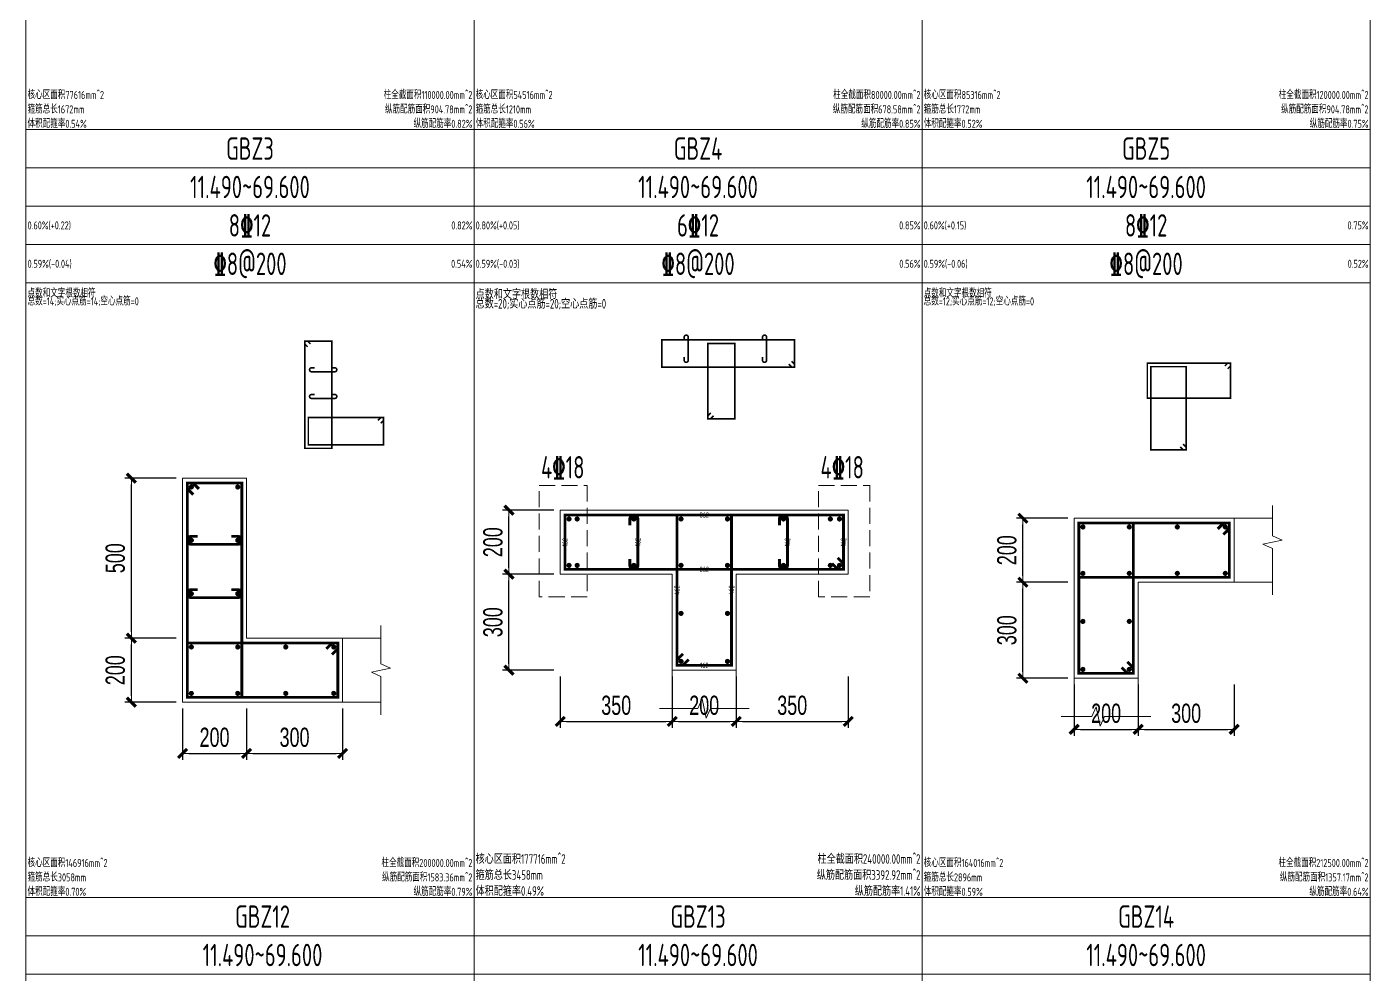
# Model space of a CAD drawing. Extents: x 5874492 to 7194610, y -939842 to -279257.
# Drawn here: x 6392510 to 6413480, y -772489 to -757688 of the extents above; entities that cross this region are included whole.
import ezdxf
from ezdxf.enums import TextEntityAlignment as Align

# ---------------------------------------------------------------- set-up
doc = ezdxf.new("R2010")
doc.units = 0
doc.header["$LTSCALE"] = 1000
doc.linetypes.add('DASH', pattern=[0.35, 0.25, -0.1])
for name, color, linetype, lineweight in [('S-墙柱-REIN', 1, 'Continuous', 20), ('S-墙柱-大样细线', 7, 'Continuous', 20), ('S-墙柱-编号', 4, 'Continuous', 20), ('S-墙柱-连梁虚线', 4, 'DASH', 20), ('S-大样-DIM', 3, 'Continuous', 20), ('S-大样-REIN', 1, 'Continuous', 20), ('S-大样-实线', 2, 'Continuous', 20), ('S-通用-TAB', 7, 'Continuous', 20)]:
    doc.layers.add(name, color=color, linetype=linetype, lineweight=lineweight)
doc.layers.add('箍筋长度', color=3, linetype='Continuous', plot=False)
doc.layers.add('配箍校核', color=34, linetype='Continuous', plot=False)
doc.styles.add('BW_Dim', font='Bweng.shx', dxfattribs={"width": 0.7, "bigfont": 'hztxt.shx'})
doc.styles.add('BW_Rein', font='tssdeng.shx', dxfattribs={"width": 0.7, "bigfont": 'hztxt.shx'})
doc.styles.add('TSSD_Rein', font='tssdeng.shx', dxfattribs={"width": 0.7, "bigfont": 'hztxt.shx'})
doc.dimstyles.new('Cyz_20_100', dxfattribs={"dimtxt": 300, "dimasz": 100, "dimexe": 100, "dimexo": 100, "dimgap": 100, "dimtad": 1, "dimdec": 0, "dimlfac": 0.2, "dimzin": 0, "dimdsep": 46, "dimtxsty": 'BW_Dim', "dimblk": '_bwk', "dimcen": 0, "dimclrt": 7, "dimadec": 0, "dimazin": 0, "dimtfac": 1, "dimtdec": 0, "dimtix": 1, "dimtmove": 2, "dimatfit": 0, "dimfxl": 0, "dimtolj": 1, "dimtzin": 0, "dimarcsym": 0})

# ---------------------------------------------------------------- blocks, each defined once
blk = doc.blocks.new('_bwk')
blk.add_line((-1, 0), (0, 0))
at = {"const_width": 0.5}
blk.add_lwpolyline([(-0.7, -0.7), (0.7, 0.7)], dxfattribs=at)
blk = doc.blocks.new('*D1531')
at = {"layer": 'Defpoints', "color": 0, "transparency": 16777216}
for p in [(6395942, -768240), (6397442, -768240), (6397442, -769040)]:
    blk.add_point(p, dxfattribs=at)
at = {"layer": 'S-大样-DIM', "color": 0, "lineweight": -2, "transparency": 16777216}
for p, q in [((6395942, -768340), (6395942, -769140)), ((6397442, -768340), (6397442, -769140)), ((6396042, -769040), (6397342, -769040))]:
    blk.add_line(p, q, dxfattribs=at)
at = {"layer": 'S-大样-DIM', "color": 0, "lineweight": -2, "transparency": 16777216, "xscale": 100, "yscale": 100, "zscale": 100, "rotation": 180}
blk.add_blockref('_bwk', (6395942, -769040), dxfattribs=at)
at = {"layer": 'S-大样-DIM', "color": 0, "lineweight": -2, "transparency": 16777216, "xscale": 100, "yscale": 100, "zscale": 100}
blk.add_blockref('_bwk', (6397442, -769040), dxfattribs=at)
at = {"layer": 'S-大样-DIM', "color": 7, "transparency": 16777216, "insert": (6396692, -768790), "char_height": 300, "attachment_point": 5, "style": 'BW_Dim'}
blk.add_mtext('\\A1;300', dxfattribs=at)
blk = doc.blocks.new('*D1532')
at = {"layer": 'Defpoints', "color": 0, "transparency": 16777216}
for p in [(6394942, -768240), (6395942, -768240), (6395942, -769040)]:
    blk.add_point(p, dxfattribs=at)
at = {"layer": 'S-大样-DIM', "color": 0, "lineweight": -2, "transparency": 16777216}
for p, q in [((6394942, -768340), (6394942, -769140)), ((6395942, -768340), (6395942, -769140)), ((6395042, -769040), (6395842, -769040))]:
    blk.add_line(p, q, dxfattribs=at)
at = {"layer": 'S-大样-DIM', "color": 0, "lineweight": -2, "transparency": 16777216, "xscale": 100, "yscale": 100, "zscale": 100, "rotation": 180}
blk.add_blockref('_bwk', (6394942, -769040), dxfattribs=at)
at = {"layer": 'S-大样-DIM', "color": 0, "lineweight": -2, "transparency": 16777216, "xscale": 100, "yscale": 100, "zscale": 100}
blk.add_blockref('_bwk', (6395942, -769040), dxfattribs=at)
at = {"layer": 'S-大样-DIM', "color": 7, "transparency": 16777216, "insert": (6395442, -768790), "char_height": 300, "attachment_point": 5, "style": 'BW_Dim'}
blk.add_mtext('\\A1;200', dxfattribs=at)
blk = doc.blocks.new('*D1533')
at = {"layer": 'Defpoints', "color": 0, "transparency": 16777216}
for p in [(6394142, -764740), (6394942, -764740), (6394942, -767240)]:
    blk.add_point(p, dxfattribs=at)
at = {"layer": 'S-大样-DIM', "color": 0, "lineweight": -2, "transparency": 16777216}
for p, q in [((6394842, -764740), (6394042, -764740)), ((6394142, -767140), (6394142, -764840)), ((6394842, -767240), (6394042, -767240))]:
    blk.add_line(p, q, dxfattribs=at)
at = {"layer": 'S-大样-DIM', "color": 0, "lineweight": -2, "transparency": 16777216, "xscale": 100, "yscale": 100, "zscale": 100}
for p, rotation in [((6394142, -764740), 90), ((6394142, -767240), 270)]:
    blk.add_blockref('_bwk', p, dxfattribs=dict(at, rotation=rotation))
at = {"layer": 'S-大样-DIM', "color": 7, "transparency": 16777216, "insert": (6393892, -765990), "char_height": 300, "attachment_point": 5, "rotation": 90, "style": 'BW_Dim'}
blk.add_mtext('\\A1;500', dxfattribs=at)
blk = doc.blocks.new('*D1534')
at = {"layer": 'Defpoints', "color": 0, "transparency": 16777216}
for p in [(6394142, -767240), (6394942, -767240), (6394942, -768240)]:
    blk.add_point(p, dxfattribs=at)
at = {"layer": 'S-大样-DIM', "color": 0, "lineweight": -2, "transparency": 16777216}
for p, q in [((6394842, -767240), (6394042, -767240)), ((6394142, -768140), (6394142, -767340)), ((6394842, -768240), (6394042, -768240))]:
    blk.add_line(p, q, dxfattribs=at)
at = {"layer": 'S-大样-DIM', "color": 0, "lineweight": -2, "transparency": 16777216, "xscale": 100, "yscale": 100, "zscale": 100}
for p, rotation in [((6394142, -767240), 90), ((6394142, -768240), 270)]:
    blk.add_blockref('_bwk', p, dxfattribs=dict(at, rotation=rotation))
at = {"layer": 'S-大样-DIM', "color": 7, "transparency": 16777216, "insert": (6393892, -767740), "char_height": 300, "attachment_point": 5, "rotation": 90, "style": 'BW_Dim'}
blk.add_mtext('\\A1;200', dxfattribs=at)
blk = doc.blocks.new('*D1559')
at = {"layer": 'Defpoints', "color": 0, "transparency": 16777216}
for p in [(6403592, -767740), (6405342, -767740), (6405342, -768540)]:
    blk.add_point(p, dxfattribs=at)
at = {"layer": 'S-大样-DIM', "color": 0, "lineweight": -2, "transparency": 16777216}
for p, q in [((6403592, -767840), (6403592, -768640)), ((6405342, -767840), (6405342, -768640)), ((6403692, -768540), (6405242, -768540))]:
    blk.add_line(p, q, dxfattribs=at)
at = {"layer": 'S-大样-DIM', "color": 0, "lineweight": -2, "transparency": 16777216, "xscale": 100, "yscale": 100, "zscale": 100, "rotation": 180}
blk.add_blockref('_bwk', (6403592, -768540), dxfattribs=at)
at = {"layer": 'S-大样-DIM', "color": 0, "lineweight": -2, "transparency": 16777216, "xscale": 100, "yscale": 100, "zscale": 100}
blk.add_blockref('_bwk', (6405342, -768540), dxfattribs=at)
at = {"layer": 'S-大样-DIM', "color": 7, "transparency": 16777216, "insert": (6404467, -768290), "char_height": 300, "attachment_point": 5, "style": 'BW_Dim'}
blk.add_mtext('\\A1;350', dxfattribs=at)
blk = doc.blocks.new('*D1560')
at = {"layer": 'Defpoints', "color": 0, "transparency": 16777216}
for p in [(6402592, -767740), (6403592, -767740), (6403592, -768540)]:
    blk.add_point(p, dxfattribs=at)
at = {"layer": 'S-大样-DIM', "color": 0, "lineweight": -2, "transparency": 16777216}
for p, q in [((6402592, -767840), (6402592, -768640)), ((6403592, -767840), (6403592, -768640)), ((6402692, -768540), (6403492, -768540))]:
    blk.add_line(p, q, dxfattribs=at)
at = {"layer": 'S-大样-DIM', "color": 0, "lineweight": -2, "transparency": 16777216, "xscale": 100, "yscale": 100, "zscale": 100, "rotation": 180}
blk.add_blockref('_bwk', (6402592, -768540), dxfattribs=at)
at = {"layer": 'S-大样-DIM', "color": 0, "lineweight": -2, "transparency": 16777216, "xscale": 100, "yscale": 100, "zscale": 100}
blk.add_blockref('_bwk', (6403592, -768540), dxfattribs=at)
at = {"layer": 'S-大样-DIM', "color": 7, "transparency": 16777216, "insert": (6403092, -768290), "char_height": 300, "attachment_point": 5, "style": 'BW_Dim'}
blk.add_mtext('\\A1;200', dxfattribs=at)
blk = doc.blocks.new('*D1561')
at = {"layer": 'Defpoints', "color": 0, "transparency": 16777216}
for p in [(6400842, -767740), (6402592, -767740), (6402592, -768540)]:
    blk.add_point(p, dxfattribs=at)
at = {"layer": 'S-大样-DIM', "color": 0, "lineweight": -2, "transparency": 16777216}
for p, q in [((6400842, -767840), (6400842, -768640)), ((6402592, -767840), (6402592, -768640)), ((6400942, -768540), (6402492, -768540))]:
    blk.add_line(p, q, dxfattribs=at)
at = {"layer": 'S-大样-DIM', "color": 0, "lineweight": -2, "transparency": 16777216, "xscale": 100, "yscale": 100, "zscale": 100, "rotation": 180}
blk.add_blockref('_bwk', (6400842, -768540), dxfattribs=at)
at = {"layer": 'S-大样-DIM', "color": 0, "lineweight": -2, "transparency": 16777216, "xscale": 100, "yscale": 100, "zscale": 100}
blk.add_blockref('_bwk', (6402592, -768540), dxfattribs=at)
at = {"layer": 'S-大样-DIM', "color": 7, "transparency": 16777216, "insert": (6401717, -768290), "char_height": 300, "attachment_point": 5, "style": 'BW_Dim'}
blk.add_mtext('\\A1;350', dxfattribs=at)
blk = doc.blocks.new('*D1562')
at = {"layer": 'Defpoints', "color": 0, "transparency": 16777216}
for p in [(6400042, -765240), (6400842, -765240), (6400842, -766240)]:
    blk.add_point(p, dxfattribs=at)
at = {"layer": 'S-大样-DIM', "color": 0, "lineweight": -2, "transparency": 16777216}
for p, q in [((6400742, -765240), (6399942, -765240)), ((6400042, -766140), (6400042, -765340)), ((6400742, -766240), (6399942, -766240))]:
    blk.add_line(p, q, dxfattribs=at)
at = {"layer": 'S-大样-DIM', "color": 0, "lineweight": -2, "transparency": 16777216, "xscale": 100, "yscale": 100, "zscale": 100}
for p, rotation in [((6400042, -765240), 90), ((6400042, -766240), 270)]:
    blk.add_blockref('_bwk', p, dxfattribs=dict(at, rotation=rotation))
at = {"layer": 'S-大样-DIM', "color": 7, "transparency": 16777216, "insert": (6399792, -765740), "char_height": 300, "attachment_point": 5, "rotation": 90, "style": 'BW_Dim'}
blk.add_mtext('\\A1;200', dxfattribs=at)
blk = doc.blocks.new('*D1563')
at = {"layer": 'Defpoints', "color": 0, "transparency": 16777216}
for p in [(6400042, -766240), (6400842, -766240), (6400842, -767740)]:
    blk.add_point(p, dxfattribs=at)
at = {"layer": 'S-大样-DIM', "color": 0, "lineweight": -2, "transparency": 16777216}
for p, q in [((6400742, -766240), (6399942, -766240)), ((6400042, -767640), (6400042, -766340)), ((6400742, -767740), (6399942, -767740))]:
    blk.add_line(p, q, dxfattribs=at)
at = {"layer": 'S-大样-DIM', "color": 0, "lineweight": -2, "transparency": 16777216, "xscale": 100, "yscale": 100, "zscale": 100}
for p, rotation in [((6400042, -766240), 90), ((6400042, -767740), 270)]:
    blk.add_blockref('_bwk', p, dxfattribs=dict(at, rotation=rotation))
at = {"layer": 'S-大样-DIM', "color": 7, "transparency": 16777216, "insert": (6399792, -766990), "char_height": 300, "attachment_point": 5, "rotation": 90, "style": 'BW_Dim'}
blk.add_mtext('\\A1;300', dxfattribs=at)
blk = doc.blocks.new('*D1564')
at = {"layer": 'Defpoints', "color": 0, "transparency": 16777216}
for p in [(6409871, -767865), (6411371, -767865), (6411371, -768665)]:
    blk.add_point(p, dxfattribs=at)
at = {"layer": 'S-大样-DIM', "color": 0, "lineweight": -2, "transparency": 16777216}
for p, q in [((6409871, -767965), (6409871, -768765)), ((6411371, -767965), (6411371, -768765)), ((6409971, -768665), (6411271, -768665))]:
    blk.add_line(p, q, dxfattribs=at)
at = {"layer": 'S-大样-DIM', "color": 0, "lineweight": -2, "transparency": 16777216, "xscale": 100, "yscale": 100, "zscale": 100, "rotation": 180}
blk.add_blockref('_bwk', (6409871, -768665), dxfattribs=at)
at = {"layer": 'S-大样-DIM', "color": 0, "lineweight": -2, "transparency": 16777216, "xscale": 100, "yscale": 100, "zscale": 100}
blk.add_blockref('_bwk', (6411371, -768665), dxfattribs=at)
at = {"layer": 'S-大样-DIM', "color": 7, "transparency": 16777216, "insert": (6410621, -768415), "char_height": 300, "attachment_point": 5, "style": 'BW_Dim'}
blk.add_mtext('\\A1;300', dxfattribs=at)
blk = doc.blocks.new('*D1565')
at = {"layer": 'Defpoints', "color": 0, "transparency": 16777216}
for p in [(6408871, -767865), (6409871, -767865), (6409871, -768665)]:
    blk.add_point(p, dxfattribs=at)
at = {"layer": 'S-大样-DIM', "color": 0, "lineweight": -2, "transparency": 16777216}
for p, q in [((6408871, -767965), (6408871, -768765)), ((6409871, -767965), (6409871, -768765)), ((6408971, -768665), (6409771, -768665))]:
    blk.add_line(p, q, dxfattribs=at)
at = {"layer": 'S-大样-DIM', "color": 0, "lineweight": -2, "transparency": 16777216, "xscale": 100, "yscale": 100, "zscale": 100, "rotation": 180}
blk.add_blockref('_bwk', (6408871, -768665), dxfattribs=at)
at = {"layer": 'S-大样-DIM', "color": 0, "lineweight": -2, "transparency": 16777216, "xscale": 100, "yscale": 100, "zscale": 100}
blk.add_blockref('_bwk', (6409871, -768665), dxfattribs=at)
at = {"layer": 'S-大样-DIM', "color": 7, "transparency": 16777216, "insert": (6409371, -768415), "char_height": 300, "attachment_point": 5, "style": 'BW_Dim'}
blk.add_mtext('\\A1;200', dxfattribs=at)
blk = doc.blocks.new('*D1566')
at = {"layer": 'Defpoints', "color": 0, "transparency": 16777216}
for p in [(6408071, -765365), (6408871, -765365), (6408871, -766365)]:
    blk.add_point(p, dxfattribs=at)
at = {"layer": 'S-大样-DIM', "color": 0, "lineweight": -2, "transparency": 16777216}
for p, q in [((6408771, -765365), (6407971, -765365)), ((6408071, -766265), (6408071, -765465)), ((6408771, -766365), (6407971, -766365))]:
    blk.add_line(p, q, dxfattribs=at)
at = {"layer": 'S-大样-DIM', "color": 0, "lineweight": -2, "transparency": 16777216, "xscale": 100, "yscale": 100, "zscale": 100}
for p, rotation in [((6408071, -765365), 90), ((6408071, -766365), 270)]:
    blk.add_blockref('_bwk', p, dxfattribs=dict(at, rotation=rotation))
at = {"layer": 'S-大样-DIM', "color": 7, "transparency": 16777216, "insert": (6407821, -765865), "char_height": 300, "attachment_point": 5, "rotation": 90, "style": 'BW_Dim'}
blk.add_mtext('\\A1;200', dxfattribs=at)
blk = doc.blocks.new('*D1567')
at = {"layer": 'Defpoints', "color": 0, "transparency": 16777216}
for p in [(6408071, -766365), (6408871, -766365), (6408871, -767865)]:
    blk.add_point(p, dxfattribs=at)
at = {"layer": 'S-大样-DIM', "color": 0, "lineweight": -2, "transparency": 16777216}
for p, q in [((6408771, -766365), (6407971, -766365)), ((6408071, -767765), (6408071, -766465)), ((6408771, -767865), (6407971, -767865))]:
    blk.add_line(p, q, dxfattribs=at)
at = {"layer": 'S-大样-DIM', "color": 0, "lineweight": -2, "transparency": 16777216, "xscale": 100, "yscale": 100, "zscale": 100}
for p, rotation in [((6408071, -766365), 90), ((6408071, -767865), 270)]:
    blk.add_blockref('_bwk', p, dxfattribs=dict(at, rotation=rotation))
at = {"layer": 'S-大样-DIM', "color": 7, "transparency": 16777216, "insert": (6407821, -767115), "char_height": 300, "attachment_point": 5, "rotation": 90, "style": 'BW_Dim'}
blk.add_mtext('\\A1;300', dxfattribs=at)

msp = doc.modelspace()

# ---------------------------------------------------------------- linework, layer by layer
at = {"layer": 'S-墙柱-REIN', "const_width": 40}
for points in [[(6395059.3, -764877.1, 1), (6395099.3, -764877.1, 1)], [(6395784.3, -764877.1, 1), (6395824.3, -764877.1, 1)], [(6400960, -765377.1, 1), (6401000, -765377.1, 1)], [(6401087.1, -765377.1, 1), (6401127.1, -765377.1, 1)], [(6401972.7, -765377.1, 1), (6402012.7, -765377.1, 1)], [(6402710, -765377.1, 1), (6402750, -765377.1, 1)], [(6403435, -765377.1, 1), (6403475, -765377.1, 1)], [(6404310, -765377.1, 1), (6404350, -765377.1, 1)], [(6405042.5, -765377.1, 1), (6405082.5, -765377.1, 1)], [(6405185, -765377.1, 1), (6405225, -765377.1, 1)], [(6408988.3, -765502.1, 1), (6409028.3, -765502.1, 1)], [(6409713.3, -765502.1, 1), (6409753.3, -765502.1, 1)], [(6410463.3, -765502.1, 1), (6410503.3, -765502.1, 1)], [(6411213.3, -765502.1, 1), (6411253.3, -765502.1, 1)], [(6395059.3, -765710.5, 1), (6395099.3, -765710.5, 1)], [(6395784.3, -765710.5, 1), (6395824.3, -765710.5, 1)], [(6400960, -766102.1, 1), (6401000, -766102.1, 1)], [(6401087.1, -766102.1, 1), (6401127.1, -766102.1, 1)], [(6401972.7, -766102.1, 1), (6402012.7, -766102.1, 1)], [(6402710, -766102.1, 1), (6402750, -766102.1, 1)], [(6403435, -766102.1, 1), (6403475, -766102.1, 1)], [(6404310, -766102.1, 1), (6404350, -766102.1, 1)], [(6405042.5, -766102.1, 1), (6405082.5, -766102.1, 1)], [(6405185, -766102.1, 1), (6405225, -766102.1, 1)], [(6408988.3, -766227.1, 1), (6409028.3, -766227.1, 1)], [(6409713.3, -766227.1, 1), (6409753.3, -766227.1, 1)], [(6410463.3, -766227.1, 1), (6410503.3, -766227.1, 1)], [(6411213.3, -766227.1, 1), (6411253.3, -766227.1, 1)], [(6395059.3, -766543.8, 1), (6395099.3, -766543.8, 1)], [(6395784.3, -766543.8, 1), (6395824.3, -766543.8, 1)], [(6402710, -766852.1, 1), (6402750, -766852.1, 1)], [(6403435, -766852.1, 1), (6403475, -766852.1, 1)], [(6408988.3, -766977.1, 1), (6409028.3, -766977.1, 1)], [(6409713.3, -766977.1, 1), (6409753.3, -766977.1, 1)], [(6395059.3, -767377.1, 1), (6395099.3, -767377.1, 1)], [(6395784.3, -767377.1, 1), (6395824.3, -767377.1, 1)], [(6396534.3, -767377.1, 1), (6396574.3, -767377.1, 1)], [(6397284.3, -767377.1, 1), (6397324.3, -767377.1, 1)], [(6402710, -767602.1, 1), (6402750, -767602.1, 1)], [(6403435, -767602.1, 1), (6403475, -767602.1, 1)], [(6408988.3, -767727.1, 1), (6409028.3, -767727.1, 1)], [(6409713.3, -767727.1, 1), (6409753.3, -767727.1, 1)], [(6395059.3, -768102.1, 1), (6395099.3, -768102.1, 1)], [(6395784.3, -768102.1, 1), (6395824.3, -768102.1, 1)], [(6396534.3, -768102.1, 1), (6396574.3, -768102.1, 1)], [(6397284.3, -768102.1, 1), (6397324.3, -768102.1, 1)]]:
    msp.add_lwpolyline(points, format="xyb", close=True, dxfattribs=at)
at = {"layer": 'S-墙柱-大样细线'}
for points in [[(6395941.8, -767239.6), (6397441.8, -767239.6), (6397441.8, -768239.6), (6394941.8, -768239.6), (6394941.8, -764739.6), (6395941.8, -764739.6)], [(6400842.5, -765239.6), (6400842.5, -766239.6), (6402592.5, -766239.6), (6402592.5, -767739.6), (6403592.5, -767739.6), (6403592.5, -766239.6), (6405342.5, -766239.6), (6405342.5, -765239.6)], [(6409870.8, -766364.6), (6409870.8, -767864.6), (6408870.8, -767864.6), (6408870.8, -765364.6), (6411370.8, -765364.6), (6411370.8, -766364.6)]]:
    msp.add_lwpolyline(points, close=True, dxfattribs=at)
at = {"layer": 'S-墙柱-连梁虚线'}
for points in [[(6400511.9, -764853), (6401261.9, -764853), (6401261.9, -766593), (6400511.9, -766593)], [(6404877.4, -764853), (6405677.4, -764853), (6405677.4, -766593), (6404877.4, -766593)]]:
    msp.add_lwpolyline(points, close=True, dxfattribs=at)
at = {"layer": 'S-大样-REIN'}
for points, const_width in [([(6402779.6, -762585.6), (6402779.6, -762535.6, -1), (6402842.1, -762535.6), (6402842.1, -762898.1, -1), (6402779.6, -762898.1), (6402779.6, -762848.1)], 25), ([(6404003.2, -762585.6), (6404003.2, -762535.6, -1), (6404065.7, -762535.6), (6404065.7, -762898.1, -1), (6404003.2, -762898.1), (6404003.2, -762848.1)], 25), ([(6397270.2, -763014.4), (6397320.2, -763014.4, -1), (6397320.2, -763076.9), (6396957.7, -763076.9, -1), (6396957.7, -763014.4), (6397007.7, -763014.4)], 25), ([(6397270.2, -763431.1), (6397320.2, -763431.1, -1), (6397320.2, -763493.6), (6396957.7, -763493.6, -1), (6396957.7, -763431.1), (6397007.7, -763431.1)], 25), ([(6401930.2, -765477.1), (6401930.2, -765377.1, -1), (6402055.2, -765377.1), (6402055.2, -766102.1, -1), (6401930.2, -766102.1), (6401930.2, -766002.1)], 45), ([(6404267.5, -765477.1), (6404267.5, -765377.1, -1), (6404392.5, -765377.1), (6404392.5, -766102.1, -1), (6404267.5, -766102.1), (6404267.5, -766002.1)], 45), ([(6395704.3, -765648), (6395804.3, -765648, -1), (6395804.3, -765773), (6395079.3, -765773, -1), (6395079.3, -765648), (6395179.3, -765648)], 45), ([(6395704.3, -766481.3), (6395804.3, -766481.3, -1), (6395804.3, -766606.3), (6395079.3, -766606.3, -1), (6395079.3, -766481.3), (6395179.3, -766481.3)], 45)]:
    msp.add_lwpolyline(points, format="xyb", dxfattribs=dict(at, const_width=const_width))
at = {"layer": 'S-大样-REIN', "color": 1}
for points, const_width in [([(6396941.6, -762643.7), (6396895.6, -762597.8), (6396851.4, -762597.8), (6396851.4, -764272.8), (6397276.4, -764272.8), (6397276.4, -762597.8), (6396851.4, -762597.8), (6396851.4, -762642), (6396897.4, -762687.9)], 25), ([(6404457.3, -762914.2), (6404503.2, -762960.2), (6404503.2, -763004.4), (6402429.6, -763004.4), (6402429.6, -762579.4), (6404503.2, -762579.4), (6404503.2, -763004.4), (6404459, -763004.4), (6404413.1, -762958.4)], 25), ([(6403237.1, -763764.7), (6403191.2, -763810.6), (6403147, -763810.6), (6403147, -762635.6), (6403572, -762635.6), (6403572, -763810.6), (6403147, -763810.6), (6403147, -763766.4), (6403193, -763720.5)], 25), ([(6411269.1, -763031.5), (6411315, -762985.5), (6411315, -762941.3), (6410015, -762941.3), (6410015, -763491.3), (6411315, -763491.3), (6411315, -762941.3), (6411270.8, -762941.3), (6411224.9, -762987.3)], 25), ([(6410531.1, -764251.6), (6410577.1, -764297.6), (6410621.3, -764297.6), (6410621.3, -762997.6), (6410071.3, -762997.6), (6410071.3, -764297.6), (6410621.3, -764297.6), (6410621.3, -764253.4), (6410575.3, -764207.4)], 25), ([(6398036.7, -763881.7), (6398082.7, -763835.7), (6398082.7, -763791.5), (6396907.7, -763791.5), (6396907.7, -764216.5), (6398082.7, -764216.5), (6398082.7, -763791.5), (6398038.5, -763791.5), (6397992.5, -763837.5)], 25), ([(6395197.1, -764906.5), (6395105.1, -764814.6), (6395016.8, -764814.6), (6395016.8, -768164.6), (6395866.8, -768164.6), (6395866.8, -764814.6), (6395016.8, -764814.6), (6395016.8, -764903), (6395108.7, -764994.9)], 45), ([(6405175.6, -765984.3), (6405267.5, -766076.2), (6405267.5, -766164.6), (6400917.5, -766164.6), (6400917.5, -765314.6), (6405267.5, -765314.6), (6405267.5, -766164.6), (6405179.1, -766164.6), (6405087.2, -766072.7)], 45), ([(6402847.8, -767572.7), (6402755.9, -767664.6), (6402667.5, -767664.6), (6402667.5, -765314.6), (6403517.5, -765314.6), (6403517.5, -767664.6), (6402667.5, -767664.6), (6402667.5, -767576.2), (6402759.4, -767484.3)], 45), ([(6409615.4, -767697.7), (6409707.4, -767789.6), (6409795.8, -767789.6), (6409795.8, -765439.6), (6408945.8, -765439.6), (6408945.8, -767789.6), (6409795.8, -767789.6), (6409795.8, -767701.2), (6409703.8, -767609.3)], 45), ([(6411203.8, -765619.9), (6411295.8, -765528), (6411295.8, -765439.6), (6408945.8, -765439.6), (6408945.8, -766289.6), (6411295.8, -766289.6), (6411295.8, -765439.6), (6411207.4, -765439.6), (6411115.4, -765531.5)], 45), ([(6397274.8, -767494.9), (6397366.8, -767403), (6397366.8, -767314.6), (6395016.8, -767314.6), (6395016.8, -768164.6), (6397366.8, -768164.6), (6397366.8, -767314.6), (6397278.4, -767314.6), (6397186.4, -767406.5)], 45)]:
    msp.add_lwpolyline(points, dxfattribs=dict(at, const_width=const_width))
at = {"layer": 'S-大样-实线'}
for points in [[(6411970.8, -766564.6), (6411970.8, -765839.6), (6411820.8, -765769.6), (6412120.8, -765709.6), (6411970.8, -765639.6), (6411970.8, -765164.6)], [(6411370.8, -765364.6), (6411970.8, -765364.6)], [(6411370.8, -766364.6), (6411970.8, -766364.6)], [(6398041.8, -768439.6), (6398041.8, -767839.6), (6397891.8, -767769.6), (6398191.8, -767709.6), (6398041.8, -767639.6), (6398041.8, -767039.6)], [(6397441.8, -767239.6), (6398041.8, -767239.6)], [(6402592.5, -767739.6), (6402592.5, -768339.6)], [(6403592.5, -767739.6), (6403592.5, -768339.6)], [(6408870.8, -767864.6), (6408870.8, -768464.6)], [(6409870.8, -767864.6), (6409870.8, -768464.6)], [(6397441.8, -768239.6), (6398041.8, -768239.6)], [(6402392.5, -768339.6), (6402992.5, -768339.6), (6403062.5, -768189.6), (6403122.5, -768489.6), (6403192.5, -768339.6), (6403792.5, -768339.6)], [(6408670.8, -768464.6), (6409145.8, -768464.6), (6409215.8, -768314.6), (6409275.8, -768614.6), (6409345.8, -768464.6), (6410070.8, -768464.6)]]:
    msp.add_lwpolyline(points, dxfattribs=at)
at = {"layer": 'S-通用-TAB'}
for points in [[(6392495.8, -761689.6), (6392495.8, -749689.6), (6399495.8, -749689.6), (6399495.8, -761689.6), (6392495.8, -761689.6), (6392495.8, -759289.6), (6399495.8, -759289.6), (6399495.8, -759889.6), (6392495.8, -759889.6), (6392495.8, -760489.6), (6399495.8, -760489.6), (6399495.8, -761089.6), (6392495.8, -761089.6), (6392495.8, -761689.6)], [(6399495.8, -761689.6), (6399495.8, -749689.6), (6406495.8, -749689.6), (6406495.8, -761689.6), (6399495.8, -761689.6), (6399495.8, -759289.6), (6406495.8, -759289.6), (6406495.8, -759889.6), (6399495.8, -759889.6), (6399495.8, -760489.6), (6406495.8, -760489.6), (6406495.8, -761089.6), (6399495.8, -761089.6), (6399495.8, -761689.6)], [(6406495.8, -761689.6), (6406495.8, -749689.6), (6413495.8, -749689.6), (6413495.8, -761689.6), (6406495.8, -761689.6), (6406495.8, -759289.6), (6413495.8, -759289.6), (6413495.8, -759889.6), (6406495.8, -759889.6), (6406495.8, -760489.6), (6413495.8, -760489.6), (6413495.8, -761089.6), (6406495.8, -761089.6), (6406495.8, -761689.6)], [(6392495.8, -773689.6), (6392495.8, -761689.6), (6399495.8, -761689.6), (6399495.8, -773689.6), (6392495.8, -773689.6), (6392495.8, -771289.6), (6399495.8, -771289.6), (6399495.8, -771889.6), (6392495.8, -771889.6), (6392495.8, -772489.6), (6399495.8, -772489.6), (6399495.8, -773089.6), (6392495.8, -773089.6), (6392495.8, -773689.6)], [(6399495.8, -773689.6), (6399495.8, -761689.6), (6406495.8, -761689.6), (6406495.8, -773689.6), (6399495.8, -773689.6), (6399495.8, -771289.6), (6406495.8, -771289.6), (6406495.8, -771889.6), (6399495.8, -771889.6), (6399495.8, -772489.6), (6406495.8, -772489.6), (6406495.8, -773089.6), (6399495.8, -773089.6), (6399495.8, -773689.6)], [(6406495.8, -773689.6), (6406495.8, -761689.6), (6413495.8, -761689.6), (6413495.8, -773689.6), (6406495.8, -773689.6), (6406495.8, -771289.6), (6413495.8, -771289.6), (6413495.8, -771889.6), (6406495.8, -771889.6), (6406495.8, -772489.6), (6413495.8, -772489.6), (6413495.8, -773089.6), (6406495.8, -773089.6), (6406495.8, -773689.6)]]:
    msp.add_lwpolyline(points, dxfattribs=at)

# ---------------------------------------------------------------- texts
at = {"layer": 'S-墙柱-编号', "width": 0.7}
for s, style, p in [('GBZ3', 'TSSD_Rein', (6395995.8, -759589.6)), ('GBZ4', 'TSSD_Rein', (6402995.8, -759589.6)), ('GBZ5', 'TSSD_Rein', (6409995.8, -759589.6)), ('11.490~69.600', 'TSSD_Rein', (6395995.8, -760189.6)), ('11.490~69.600', 'TSSD_Rein', (6402995.8, -760189.6)), ('11.490~69.600', 'TSSD_Rein', (6409995.8, -760189.6)), ('8\x8412', 'BW_Rein', (6395995.8, -760789.6)), ('6\x8412', 'BW_Rein', (6402995.8, -760789.6)), ('8\x8412', 'BW_Rein', (6409995.8, -760789.6)), ('\x848@200', 'BW_Rein', (6395995.8, -761389.6)), ('\x848@200', 'BW_Rein', (6402995.8, -761389.6)), ('\x848@200', 'BW_Rein', (6409995.8, -761389.6)), ('4\x8418', 'TSSD_Rein', (6400881.8, -764568.9)), ('4\x8418', 'TSSD_Rein', (6405247.3, -764568.9)), ('GBZ12', 'TSSD_Rein', (6396191.8, -771589.6)), ('GBZ13', 'TSSD_Rein', (6402995.8, -771589.6)), ('GBZ14', 'TSSD_Rein', (6409995.8, -771589.6)), ('11.490~69.600', 'TSSD_Rein', (6396191.8, -772189.6)), ('11.490~69.600', 'TSSD_Rein', (6402995.8, -772189.6)), ('11.490~69.600', 'TSSD_Rein', (6409995.8, -772189.6))]:
    msp.add_text(s, height=350, dxfattribs=dict(at, style=style)).set_placement(p, align=Align.MIDDLE_CENTER)
at = {"layer": '箍筋长度', "style": 'BW_Rein', "width": 0.7}
for s, p in [('862', (6403092.5, -765314.6)), ('862', (6403092.5, -766164.6)), ('162', (6403092.5, -767664.6))]:
    msp.add_text(s, height=85, dxfattribs=at).set_placement(p, align=Align.MIDDLE_CENTER)
for s, p in [('162', (6400917.5, -765739.6)), ('162', (6402055.2, -765739.6)), ('162', (6404392.5, -765739.6)), ('162', (6405267.5, -765739.6)), ('462', (6402667.5, -766489.6)), ('462', (6403517.5, -766489.6))]:
    msp.add_text(s, height=85, rotation=90, dxfattribs=at).set_placement(p, align=Align.MIDDLE_CENTER)
at = {"layer": '配箍校核', "style": 'BW_Rein', "width": 0.7}
for s, height, p in [('核心区面积77616mm^ 2', 125, (6392520.8, -758814.6)), ('核心区面积54516mm^ 2', 125, (6399520.8, -758814.6)), ('核心区面积85316mm^ 2', 125, (6406520.8, -758814.6)), ('箍筋总长1672mm', 125, (6392520.8, -759039.6)), ('箍筋总长1210mm', 125, (6399520.8, -759039.6)), ('箍筋总长1772mm', 125, (6406520.8, -759039.6)), ('体积配箍率0.54%', 125, (6392520.8, -759264.6)), ('体积配箍率0.56%', 125, (6399520.8, -759264.6)), ('体积配箍率0.52%', 125, (6406520.8, -759264.6)), ('点数和文字根数相符', 125, (6392520.8, -761914.6)), ('点数和文字根数相符', 150, (6399520.8, -761939.6)), ('点数和文字根数相符', 125, (6406520.8, -761914.6)), ('总数=14;实心点筋=14;空心点筋=0', 125, (6392520.8, -762039.6)), ('总数=20;实心点筋=20;空心点筋=0', 150, (6399520.8, -762089.6)), ('总数=12;实心点筋=12;空心点筋=0', 125, (6406520.8, -762039.6)), ('核心区面积146916mm^ 2', 125, (6392520.8, -770814.6)), ('核心区面积177716mm^ 2', 150, (6399520.8, -770764.6)), ('核心区面积164016mm^ 2', 125, (6406520.8, -770814.6)), ('箍筋总长3458mm', 150, (6399520.8, -771014.6)), ('箍筋总长3058mm', 125, (6392520.8, -771039.6)), ('箍筋总长2896mm', 125, (6406520.8, -771039.6)), ('体积配箍率0.70%', 125, (6392520.8, -771264.6)), ('体积配箍率0.49%', 150, (6399520.8, -771264.6)), ('体积配箍率0.59%', 125, (6406520.8, -771264.6))]:
    msp.add_text(s, height=height, dxfattribs=at).set_placement(p)
for s, height, p in [('柱全截面积110000.00mm^ 2', 125, (6399470.8, -758814.6)), ('柱全截面积80000.00mm^ 2', 125, (6406470.8, -758814.6)), ('柱全截面积120000.00mm^ 2', 125, (6413470.8, -758814.6)), ('纵筋配筋面积904.78mm^ 2', 125, (6399470.8, -759039.6)), ('纵筋配筋面积678.58mm^ 2', 125, (6406470.8, -759039.6)), ('纵筋配筋面积904.78mm^ 2', 125, (6413470.8, -759039.6)), ('纵筋配筋率0.82%', 125, (6399470.8, -759264.6)), ('纵筋配筋率0.85%', 125, (6406470.8, -759264.6)), ('纵筋配筋率0.75%', 125, (6413470.8, -759264.6)), ('柱全截面积200000.00mm^ 2', 125, (6399470.8, -770814.6)), ('柱全截面积240000.00mm^ 2', 150, (6406470.8, -770764.6)), ('柱全截面积212500.00mm^ 2', 125, (6413470.8, -770814.6)), ('纵筋配筋面积3392.92mm^ 2', 150, (6406470.8, -771014.6)), ('纵筋配筋面积1583.36mm^ 2', 125, (6399470.8, -771039.6)), ('纵筋配筋面积1357.17mm^ 2', 125, (6413470.8, -771039.6)), ('纵筋配筋率0.79%', 125, (6399470.8, -771264.6)), ('纵筋配筋率1.41%', 150, (6406470.8, -771264.6)), ('纵筋配筋率0.64%', 125, (6413470.8, -771264.6))]:
    msp.add_text(s, height=height, dxfattribs=at).set_placement(p, align=Align.RIGHT)
for s, p in [('0.60%(+0.22)', (6392520.8, -760789.6)), ('0.80%(+0.05)', (6399520.8, -760789.6)), ('0.60%(+0.15)', (6406520.8, -760789.6))]:
    msp.add_text(s, height=125, dxfattribs=at).set_placement(p, align=Align.MIDDLE_LEFT)
for s, p in [('0.82%', (6399470.8, -760789.6)), ('0.85%', (6406470.8, -760789.6)), ('0.75%', (6413470.8, -760789.6))]:
    msp.add_text(s, height=125, dxfattribs=at).set_placement(p, align=Align.MIDDLE_RIGHT)
at = {"layer": '配箍校核', "color": 1, "style": 'BW_Rein', "width": 0.7}
for s, p in [('0.59%(-0.04)', (6392520.8, -761389.6)), ('0.59%(-0.03)', (6399520.8, -761389.6)), ('0.59%(-0.06)', (6406520.8, -761389.6))]:
    msp.add_text(s, height=125, dxfattribs=at).set_placement(p, align=Align.MIDDLE_LEFT)
for s, p in [('0.54%', (6399470.8, -761389.6)), ('0.56%', (6406470.8, -761389.6)), ('0.52%', (6413470.8, -761389.6))]:
    msp.add_text(s, height=125, dxfattribs=at).set_placement(p, align=Align.MIDDLE_RIGHT)

# ---------------------------------------------------------------- dimensions: what is measured, and where the dimension line sits
at = {"layer": 'S-大样-DIM'}
for base, p1, p2, picture, middle in [((6394141.8, -764739.6), (6394941.8, -767239.6), (6394941.8, -764739.6), '*D1533', (6393891.8, -765989.6)), ((6400042.5, -765239.6), (6400842.5, -766239.6), (6400842.5, -765239.6), '*D1562', (6399792.5, -765739.6)), ((6408070.8, -765364.6), (6408870.8, -766364.6), (6408870.8, -765364.6), '*D1566', (6407820.8, -765864.6)), ((6400042.5, -766239.6), (6400842.5, -767739.6), (6400842.5, -766239.6), '*D1563', (6399792.5, -766989.6)), ((6408070.8, -766364.6), (6408870.8, -767864.6), (6408870.8, -766364.6), '*D1567', (6407820.8, -767114.6)), ((6394141.8, -767239.6), (6394941.8, -768239.6), (6394941.8, -767239.6), '*D1534', (6393891.8, -767739.6))]:
    dim = msp.add_linear_dim(base=base, p1=p1, p2=p2, angle=90, dimstyle='Cyz_20_100', dxfattribs=at)
    dim.commit()
    dim.dimension.update_dxf_attribs({"geometry": picture, "text_midpoint": middle})
for base, p1, p2, picture, middle in [((6402592.5, -768539.6), (6400842.5, -767739.6), (6402592.5, -767739.6), '*D1561', (6401717.5, -768289.6)), ((6403592.5, -768539.6), (6402592.5, -767739.6), (6403592.5, -767739.6), '*D1560', (6403092.5, -768289.6)), ((6405342.5, -768539.6), (6403592.5, -767739.6), (6405342.5, -767739.6), '*D1559', (6404467.5, -768289.6)), ((6409870.8, -768664.6), (6408870.8, -767864.6), (6409870.8, -767864.6), '*D1565', (6409370.8, -768414.6)), ((6411370.8, -768664.6), (6409870.8, -767864.6), (6411370.8, -767864.6), '*D1564', (6410620.8, -768414.6)), ((6395941.8, -769039.6), (6394941.8, -768239.6), (6395941.8, -768239.6), '*D1532', (6395441.8, -768789.6)), ((6397441.8, -769039.6), (6395941.8, -768239.6), (6397441.8, -768239.6), '*D1531', (6396691.8, -768789.6))]:
    dim = msp.add_linear_dim(base=base, p1=p1, p2=p2, dimstyle='Cyz_20_100', dxfattribs=at)
    dim.commit()
    dim.dimension.update_dxf_attribs({"geometry": picture, "text_midpoint": middle})

doc.saveas('drawing.dxf')
